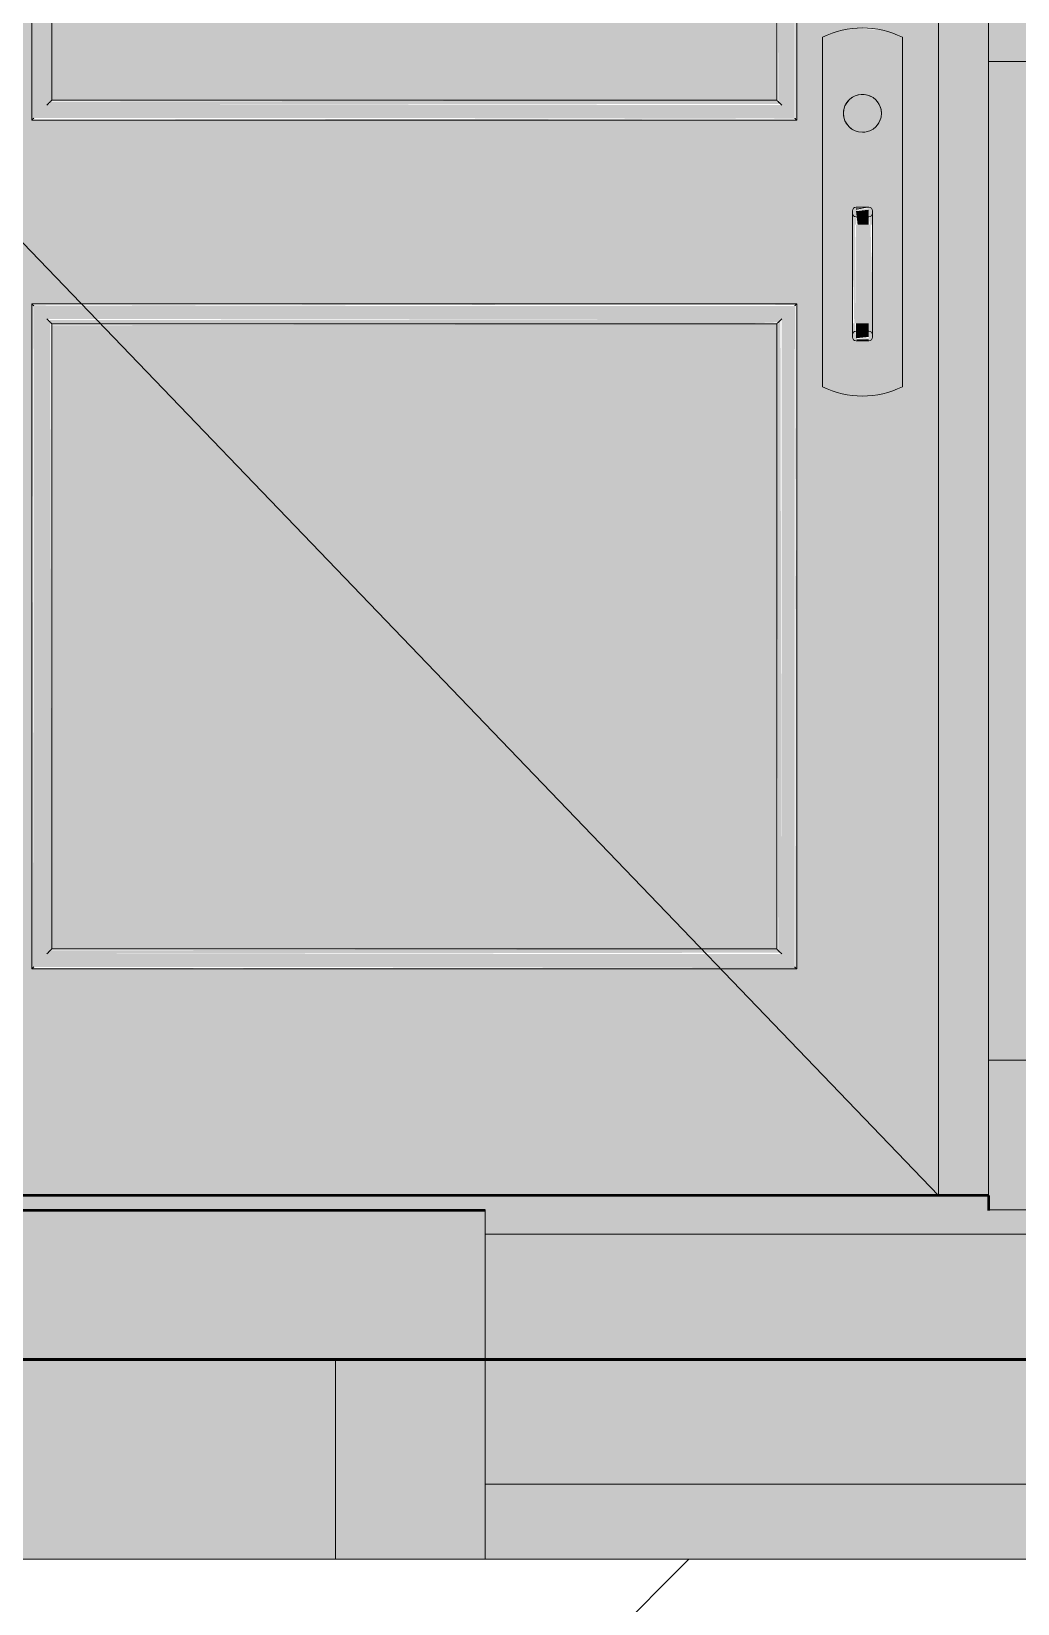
# Model space of a CAD drawing. Header units: millimetres. Extents: x -155050 to -36395, y -2753 to 7638.
# Drawn here: x -93980 to -92992, y -994 to 580 of the extents above; entities that cross this region are included whole.
import ezdxf

# ---------------------------------------------------------------- set-up
doc = ezdxf.new("R2010")
doc.units = ezdxf.units.MM
for name, pattern in [('IMPORT-DĚLICÍ2 _2_', [15.875, 6.35, -3.175, 0, -3.175, 0, -3.175]), ('IMPORT-KANVBRDO', [20, 7, -6.5, 0, -6.5]), ('IMPORT-VODA_pitna_CARA08', [30, 7, -6.5, 0, -6.5, 7, -3]), ('IMPORT-VODVBRDO', [20, 7, -6.5, 0, -6.5])]:
    doc.linetypes.add(name, pattern=pattern)
for name, color, linetype, lineweight, true_color in [('---1 - PBS PNP-1', 1, 'Continuous', 35, 0xff0000), ('00_pL_hranice pozemku', 1, 'Continuous', 35, 0xff0000), ('00_pL_katastr', 150, 'Continuous', 9, 0x007fff), ('00_pL_katastr-1', 150, 'Continuous', 35, 0x007fff), ('00_pL_OCHRANNE PASNO TEPLOVOD-1', 40, 'Continuous', 9, 0xffbf00), ('00_pL_přípoja voda-2', 4, 'IMPORT-VODA_pitna_CARA08', 35, 0x00ffff), ('00_pL_přípojka destova kanalizace-2', 7, 'Continuous', 35, 0x3f7f3f), ('212_HK_situace_03_dwg-1', 40, 'Continuous', 9, 0xffbf00), ('A-DOOR-1', 7, 'Continuous', 9, 0xe2b180), ('A-DOOR-2', 7, 'Continuous', 9, 0xf7f7f7), ('A-DOOR-3', 7, 'Continuous', 9, 0x686868), ('A-DOOR-4', 1, 'Continuous', 50, 0xff0000), ('A-DOOR-FRAM-1', 7, 'Continuous', 9, 0x686868), ('A-DOOR-GLAZ-1', 7, 'Continuous', 9, 0x7f7f7f), ('A-FLOR-1', 7, 'Continuous', 9, 0xbfb2ad), ('A-FLOR-2', 7, 'Continuous', 9, 0x5200a5), ('A-FLOR-3', 7, 'Continuous', 9, 0x7d7264), ('A-WALL-1', 7, 'Continuous', 9, 0xd7d5cb), ('A-WALL-2', 7, 'Continuous', 9, 0x004080), ('A-WALL-3', 7, 'Continuous', 9, 0xdeddc7), ('A-WALL-4', 7, 'Continuous', 9, 0x787878), ('hch kanal-1', 5, 'IMPORT-VODVBRDO', 9, 0x0000ff), ('hch kanal-2', 6, 'IMPORT-KANVBRDO', 9, 0xff00ff), ('hch oploceni-1', 7, 'IMPORT-DĚLICÍ2 _2_', 9, 0x00a5a5), ('HYG', 40, 'Continuous', 9, 0xffbf00), ('Obrys', 2, 'Continuous', 9, 0xffff00), ('PDF7_0V - Voda návrh', 9, 'Continuous', 9, 0x808080), ('PDF7_36', 9, 'Continuous', 9, 0x808080), ('PDF7_GASNET PLYN STŘEDOTLAK', 9, 'Continuous', 9, 0x808080), ('PDF7_GASNET PLYN STŘEDOTLAK OCHRANNĚ PÁSMO', 7, 'Continuous', 9, 0xa5a552), ('PDF7_GP Budovy', 7, 'Continuous', 9, 0x260000), ('PDF7_GP Plotové linie', 7, 'Continuous', 9, 0x0052a5), ('PDF7_GP Výšky bodů', 7, 'Continuous', 9, 0x0052a5), ('PDF7_ISS CETIN Zaměřené a kótované vnitřní STP', 9, 'Continuous', 9, 0x808080), ('PDF7_ISS ELEKTRÁRNA OPATOVICE HORKOVOD', 9, 'Continuous', 9, 0x808080), ('PDF7_ISS ELEKTRÁRNA OPATOVICE TEPLOVOD', 9, 'Continuous', 9, 0x808080), ('PDF7_ISS KRÁLOVÉHRADECKÁ PROVOZNÍ SPLAŠKOVÁ KANALIZACE', 9, 'Continuous', 9, 0x808080), ('PDF7_ISS KRÁLOVÉHRADECKÁ PROVOZNÍ VODOVOD HL ŘAD', 9, 'Continuous', 9, 0x808080), ('PDF7_ISS TECHNICKÉ SLUŽBY HK VO', 9, 'Continuous', 9, 0x808080), ('PDF7_ISS ČEZ DISTRIBUCE NN NADZEMNÍ', 9, 'Continuous', 9, 0x808080), ('PDF7_ISS ČEZ DISTRIBUCE VN PODZEMNÍ', 9, 'Continuous', 9, 0x808080), ('PDF7_Slezské Předměstí_646971$0$21900', 7, 'Continuous', 9, 0x002600), ('PDF7_Slezské Předměstí_646971$0$21999', 7, 'Continuous', 9, 0x260000), ('PDF7_Slezské Předměstí_646971$0$23700', 9, 'Continuous', 9, 0x808080), ('PDF7_VÝŠKOVÉ KÓTY TERÉNU', 3, 'Continuous', 9, 0x00ff00), ('PDF7_Znacky-kultury', 7, 'Continuous', 9, 0x29a500), ('Vlastní 1_A-DETL-GENF-1', 9, 'Continuous', 9, 0x808080)]:
    doc.layers.add(name, color=color, linetype=linetype, lineweight=lineweight, true_color=true_color)
for name, color, linetype, lineweight in [('00_pL_KOTY', 7, 'Continuous', 9), ('00_pL_stavajici objekty', 7, 'Continuous', 50), ('00_pl_vzt', 7, 'Continuous', 9), ('2966-1_navrh dispozice stroju-HK_dwg-1', 7, 'Continuous', 9), ('A-DETL-THIN', 7, 'Continuous', 9), ('A-DOOR', 7, 'Continuous', 9), ('A-DOOR-FRAM', 7, 'Continuous', 9), ('A-FLOR', 7, 'Continuous', 9), ('A-WALL', 7, 'Continuous', 9), ('HK_TEREN_SESAZENI_dwg-1', 7, 'Continuous', 9), ('PDF4_Geometry', 7, 'Continuous', 9)]:
    doc.layers.add(name, color=color, linetype=linetype, lineweight=lineweight)

# ---------------------------------------------------------------- blocks, each defined once
blk = doc.blocks.new('Vnější jednoduché dvoukřídlé dveře - 1050 x 2100mm-849430-Řez 3')
at = {"layer": 'A-DOOR-1'}
blk.add_hatch(color=256, dxfattribs=at).paths.add_polyline_path([(150185.4, -600.8), (151285.4, -600.2), (151285.4, -585.8), (150135.4, -585.8), (150135.4, -600.8)])
at = {"layer": 'A-DOOR-2'}
h = blk.add_hatch(color=256, dxfattribs=at)
h.paths.add_polyline_path([(151159.2, 214.8), (151179.7, 217.2), (151199.2, 224.2), (151199.2, 574.2), (151179.7, 581.2), (151154.4, 583), (151138.7, 581.2), (151119.2, 574.2), (151119.3, 224.2), (151138.7, 217.2), (151154.4, 215.4)])
h.paths.add_polyline_path([(151152.8, 401.4), (151154.4, 404), (151165.6, 402.4), (151154.4, 401.5)])
h.paths.add_polyline_path([(151152.8, 272.8), (151151.8, 287.7), (151149.3, 287.7), (151151, 386.5), (151152.8, 386.5), (151154.4, 401.4), (151165.6, 400.1), (151166.5, 386.5), (151169.1, 386.5), (151167.4, 287.7), (151165.6, 287.7), (151165.6, 272.8), (151154.4, 272.8)])
h.paths.add_polyline_path([(151165.6, 270.2), (151152.8, 271.8), (151154.4, 272.7), (151165.6, 271.5)])
h.paths.add_polyline_path([(151159.2, 479), (151149.7, 481.5), (151142.7, 488.5), (151140.8, 493.1), (151140.8, 502.9), (151142.7, 507.5), (151149.7, 514.5), (151159.2, 517), (151168.7, 514.5), (151175.6, 507.5), (151178.2, 498), (151175.6, 489.8), (151172.6, 484.6), (151168.7, 481.5), (151161.6, 479.6)])
for points in [[(151159.2, 479), (151168.7, 481.5), (151172.6, 484.6), (151177.5, 493.1), (151178.2, 498), (151175.6, 507.5), (151168.7, 514.5), (151159.2, 517), (151149.7, 514.5), (151142.7, 507.5), (151140.8, 502.9), (151140.8, 493.1), (151142.7, 488.5), (151149.7, 481.5), (151154.4, 479.6)], [(151151.8, 287.7), (151152.8, 287.7), (151151.8, 386.5), (151149.3, 386.5), (151151, 287.7)], [(151152.8, 287.7), (151165.6, 287.7), (151165.6, 386.5), (151152.8, 386.5), (151152.8, 347.3)], [(151165.6, 287.7), (151169.1, 287.7), (151167.4, 386.5), (151165.6, 386.5), (151165.6, 347.3)]]:
    blk.add_hatch(color=256, dxfattribs=at).paths.add_polyline_path(points)
h = blk.add_hatch(color=256, dxfattribs=at)
h.paths.add_polyline_path([(151152.8, 401.4), (151165.6, 404), (151152.8, 402.7)])
h.paths.add_polyline_path([(151165.6, 386.5), (151165.6, 401.4), (151152.8, 400.1), (151154.4, 386.5)])
h = blk.add_hatch(color=256, dxfattribs=at)
h.paths.add_polyline_path([(151165.6, 270.2), (151165.6, 271.8), (151152.8, 271.5), (151154.4, 270.2)])
h.paths.add_polyline_path([(151152.8, 272.8), (151165.6, 274.1), (151165.6, 287.7), (151152.8, 287.7), (151152.8, 274.1)])
at = {"layer": 'A-DOOR-3'}
h = blk.add_hatch(color=256, dxfattribs=at)
h.paths.add_polyline_path([(150185.4, -585.8), (151235.4, -585.8), (151235.4, 1599.2), (150185.4, 1599.2), (150185.4, 224.2)])
h.paths.add_polyline_path([(151033.4, -358.8), (150327.4, -357.8), (150328.9, 307.2), (151093.4, 306.2), (151091.9, -358.8), (151078.4, -358.8)])
h.paths.add_polyline_path([(151159.2, 214.8), (151138.7, 217.2), (151119.2, 224.2), (151119.2, 574.2), (151138.7, 581.2), (151159.2, 583.6), (151179.7, 581.2), (151199.2, 574.2), (151199.1, 224.2), (151179.7, 217.2)])
h.paths.add_polyline_path([(150327.7, 491.2), (150327.4, 492.7), (150328.9, 1457.2), (151093.4, 1455.7), (151091.9, 491.2), (150328, 491.2)])
for points in [[(150327.4, 491.2), (150329.4, 493.2), (150327.7, 1456.9), (150327.4, 1455.4), (150327.4, 532)], [(151093.4, 491.2), (151091.9, 1455.7), (151091.4, 1455.2), (151093.1, 491.5), (151093.3, 491.3)], [(150342.4, 506.2), (150347.4, 511.6), (150345.9, 1438.7), (150342.4, 1440.9), (150342.4, 507.1)], [(151078.4, 506.2), (151077.1, 1440.9), (151073.4, 1436.8), (151074.9, 509.7), (151077.1, 507.5)], [(150342.4, 506.2), (151077.1, 507.5), (151073, 511.2), (150345.9, 509.7), (150343.7, 507.5)], [(150670.4, 491.2), (151091.9, 492.7), (151091.4, 493.2), (150327.7, 491.5), (150327.4, 491.2), (150549.4, 491.2)], [(150327.4, -358.8), (150329.4, -356.8), (150327.7, 306.9), (150327.4, 307.2), (150327.4, -329.9)], [(150329.4, 305.2), (151093.1, 306.9), (151093.4, 307.2), (150328.9, 305.7)], [(151093.4, -358.8), (151091.9, 305.7), (151091.4, 305.2), (151093.1, -358.5), (151093.3, -358.7)], [(150342.4, -343.8), (150347.4, -338.4), (150345.9, 288.7), (150342.4, 290.9), (150342.4, -342.9)], [(151033.4, 287.2), (151074.9, 288.7), (151077.1, 292.2), (150343.7, 290.9), (150347.8, 287.2), (150912.4, 287.2)], [(151078.4, -343.8), (151077.1, 290.9), (151073.4, 285.7), (151074.9, -340.3), (151077.1, -342.5)], [(150342.4, -343.8), (151077.1, -342.5), (151073, -338.8), (150345.9, -340.3), (150343.7, -342.5)], [(151093.4, -358.8), (151091.4, -356.8), (150327.7, -358.5), (150327.4, -358.8), (151033.4, -358.8)]]:
    blk.add_hatch(color=256, dxfattribs=at).paths.add_polyline_path(points)
h = blk.add_hatch(color=256, dxfattribs=at)
h.paths.add_polyline_path([(150912.4, 493.2), (151091.4, 493.2), (151091.4, 1455.2), (150329.4, 1455.2), (150329.4, 493.2), (150791.4, 493.2)])
h.paths.add_polyline_path([(150428.4, 506.2), (150342.4, 506.2), (150342.4, 1442.2), (151078.4, 1442.2), (151078.4, 506.2), (150549.4, 506.2)])
h = blk.add_hatch(color=256, dxfattribs=at)
h.paths.add_polyline_path([(150329.4, -356.8), (151091.4, -356.8), (151091.4, 305.2), (150329.4, 305.2), (150329.4, -329.9)])
h.paths.add_polyline_path([(150428.4, -343.8), (150342.4, -343.8), (150342.4, 292.2), (151078.4, 292.2), (151078.4, -343.8), (150670.4, -343.8)])
at = {"layer": 'A-DOOR-FRAM-1'}
blk.add_hatch(color=256, dxfattribs=at).paths.add_polyline_path([(151235.4, -585.8), (151285.4, -585.8), (151285.4, 1699.2), (150135.4, 1699.2), (150135.7, -585.8), (150185.4, -585.8), (150186.4, 1599.2), (151235.4, 1599.2), (151235.4, -450)])
at = {"layer": 'A-DOOR-GLAZ-1'}
h = blk.add_hatch(color=256, dxfattribs=at)
h.paths.add_polyline_path([(150347.4, -338.8), (151073.4, -338.8), (151073.4, 287.2), (150347.4, 285.7), (150347.4, -329.9)])
h.paths.add_polyline_path([(150912.4, 511.2), (151073.4, 511.2), (151073.4, 1437.2), (150347.4, 1437.2), (150347.4, 511.2), (150791.4, 511.2)])
at = {"layer": 'A-DOOR'}
for p, q in [((151235.4, -585.8), (151235.4, 1599.2)), ((150327.4, 1457.2), (150327.4, 491.2)), ((151093.4, 491.2), (151093.4, 1457.2)), ((150347.4, 511.2), (150347.4, 1437.2)), ((151073.4, 1437.2), (151073.4, 511.2)), ((151119.2, 574.2), (151119.2, 224.2)), ((151199.2, 224.2), (151199.2, 574.2)), ((151235.4, -585.8), (150185.4, 506.7)), ((151073.4, 511.2), (150347.4, 511.2)), ((150327.4, 491.2), (151093.4, 491.2)), ((151149.2, 398), (151149.2, 400.4)), ((151165.6, 404), (151152.8, 404)), ((151169.2, 400.4), (151169.2, 398)), ((151149.2, 386.5), (151149.2, 287.7)), ((151169.2, 287.7), (151169.2, 386.5)), ((150327.4, 307.2), (150327.4, -358.8)), ((151093.4, 307.2), (150327.4, 307.2)), ((151093.4, -358.8), (151093.4, 307.2)), ((150347.4, -338.8), (150347.4, 287.2)), ((150347.4, 287.2), (151073.4, 287.2)), ((151073.4, 287.2), (151073.4, -338.8)), ((151149.2, 273.8), (151149.2, 276.2)), ((151152.8, 270.2), (151165.6, 270.2)), ((151169.2, 276.2), (151169.2, 273.8)), ((151073.4, -338.8), (150347.4, -338.8)), ((150327.4, -358.8), (151093.4, -358.8)), ((150185.4, -585.8), (151235.4, -585.8))]:
    blk.add_line(p, q, dxfattribs=at)
at = {"layer": 'A-DOOR', "flags": 128}
for points in [[(151149.2, 400.4), (151149.2, 400.4), (151149.2, 400.3), (151149.2, 400.3), (151149.2, 400.2), (151149.2, 400.1), (151149.2, 400), (151149.2, 399.8), (151149.2, 399.7), (151149.2, 399.5), (151149.2, 399.3), (151149.2, 399.1), (151149.2, 398.8), (151149.2, 398.6), (151149.2, 398.3), (151149.2, 398), (151149.2, 397.6), (151149.2, 397.3), (151149.2, 396.9), (151149.2, 396.6), (151149.2, 396.2), (151149.2, 395.8), (151149.2, 395.4), (151149.2, 394.9), (151149.2, 394.5), (151149.2, 394), (151149.2, 393.5), (151149.2, 393), (151149.2, 392.6), (151149.2, 392), (151149.2, 391.5), (151149.2, 391), (151149.2, 390.5), (151149.2, 389.9), (151149.2, 389.4), (151149.2, 388.9), (151149.2, 388.3), (151149.2, 387.8), (151149.2, 387.2), (151149.2, 386.6), (151149.2, 386.5)], [(151169.2, 386.5), (151169.2, 387.1), (151169.2, 387.6), (151169.2, 388.2), (151169.2, 388.7), (151169.2, 389.3), (151169.2, 389.8), (151169.2, 390.3), (151169.2, 390.9), (151169.2, 391.4), (151169.2, 391.9), (151169.2, 392.4), (151169.2, 392.9), (151169.2, 393.4), (151169.2, 393.9), (151169.2, 394.3), (151169.2, 394.8), (151169.2, 395.2), (151169.2, 395.7), (151169.2, 396.1), (151169.2, 396.5), (151169.2, 396.8), (151169.2, 397.2), (151169.2, 397.6), (151169.2, 397.9), (151169.2, 398.2), (151169.2, 398.5), (151169.2, 398.8), (151169.2, 399), (151169.2, 399.2), (151169.2, 399.4), (151169.2, 399.6), (151169.2, 399.8), (151169.2, 400), (151169.2, 400.1), (151169.2, 400.2), (151169.2, 400.3), (151169.2, 400.3), (151169.2, 400.4), (151169.2, 400.4)], [(151149.2, 287.7), (151149.2, 287.1), (151149.2, 286.6), (151149.2, 286), (151149.2, 285.5), (151149.2, 284.9), (151149.2, 284.4), (151149.2, 283.9), (151149.2, 283.3), (151149.2, 282.8), (151149.2, 282.3), (151149.2, 281.8), (151149.2, 281.3), (151149.2, 280.8), (151149.2, 280.3), (151149.2, 279.9), (151149.2, 279.4), (151149.2, 279), (151149.2, 278.5), (151149.2, 278.1), (151149.2, 277.7), (151149.2, 277.4), (151149.2, 277), (151149.2, 276.6), (151149.2, 276.3), (151149.2, 276), (151149.2, 275.7), (151149.2, 275.4), (151149.2, 275.2), (151149.2, 275), (151149.2, 274.8), (151149.2, 274.6), (151149.2, 274.4), (151149.2, 274.2), (151149.2, 274.1), (151149.2, 274), (151149.2, 273.9), (151149.2, 273.9), (151149.2, 273.8), (151149.2, 273.8)], [(151169.2, 273.8), (151169.2, 273.8), (151169.2, 273.9), (151169.2, 273.9), (151169.2, 274), (151169.2, 274.1), (151169.2, 274.2), (151169.2, 274.4), (151169.2, 274.5), (151169.2, 274.7), (151169.2, 274.9), (151169.2, 275.1), (151169.2, 275.4), (151169.2, 275.6), (151169.2, 275.9), (151169.2, 276.2), (151169.2, 276.6), (151169.2, 276.9), (151169.2, 277.3), (151169.2, 277.6), (151169.2, 278), (151169.2, 278.4), (151169.2, 278.8), (151169.2, 279.3), (151169.2, 279.7), (151169.2, 280.2), (151169.2, 280.7), (151169.2, 281.2), (151169.2, 281.6), (151169.2, 282.2), (151169.2, 282.7), (151169.2, 283.2), (151169.2, 283.7), (151169.2, 284.3), (151169.2, 284.8), (151169.2, 285.3), (151169.2, 285.9), (151169.2, 286.4), (151169.2, 287), (151169.2, 287.6), (151169.2, 287.7)]]:
    blk.add_lwpolyline(points, dxfattribs=at)
at = {"layer": 'A-DOOR'}
for centre, radius, start, end in [((151159.2, 493.4), 90.1, 63.6528, 116.3472), ((151159.2, 498), 19, 360, 180), ((151159.2, 498), 19, 0, 150), ((151159.2, 498), 19, 165, 180), ((151159.2, 498), 19, 180, 195), ((151159.2, 498), 19, 180, 360), ((151159.2, 498), 19, 210, 240), ((151159.2, 498), 19, 315, 345), ((151159.2, 498), 19, 270, 300), ((151152.8, 400.4), 3.57, 90, 180), ((151152.8, 398), 3.57, 180, 270), ((151165.6, 400.4), 3.57, 360, 90), ((151165.6, 398), 3.57, 270, 0), ((151152.8, 276.2), 3.57, 90, 180), ((151152.8, 273.8), 3.57, 180, 270), ((151165.6, 276.2), 3.57, 0, 90), ((151165.6, 273.8), 3.57, 270, 0), ((151159.2, 305), 90.1, 243.6528, 296.3472)]:
    blk.add_arc(centre, radius, start, end, dxfattribs=at)
for points, knots in [([(150347.4, 511.2), (150347.4, 511.2), (150347.3, 511.1), (150347, 510.8), (150346.7, 510.5), (150346.4, 510.2), (150346.2, 510), (150345.9, 509.7), (150345.4, 509.3), (150345, 508.8), (150344.6, 508.4), (150344.2, 508), (150343.5, 507.3), (150342.8, 506.6), (150342.4, 506.2)], [0, 0, 0, 0, 0.166667, 0.25, 0.333333, 0.416667, 0.458333, 0.5, 0.583333, 0.666667, 0.708333, 0.75, 0.833333, 1, 1, 1, 1]), ([(151073.4, 511.2), (151073.4, 511.2), (151073.5, 511.1), (151073.8, 510.8), (151074, 510.5), (151074.4, 510.2), (151074.6, 510), (151074.9, 509.7), (151075.3, 509.3), (151075.8, 508.8), (151076.2, 508.4), (151076.6, 508), (151077.3, 507.3), (151078, 506.6), (151078.4, 506.2)], [0, 0, 0, 0, 0.166667, 0.25, 0.333333, 0.416667, 0.458333, 0.5, 0.583333, 0.666667, 0.708333, 0.75, 0.833333, 1, 1, 1, 1]), ([(150329.4, 493.2), (150329.2, 493), (150329, 492.8), (150328.6, 492.4), (150328.4, 492.2), (150328.3, 492.1), (150328.1, 491.9), (150328, 491.8), (150327.8, 491.6), (150327.7, 491.5), (150327.5, 491.3), (150327.4, 491.2), (150327.4, 491.2), (150327.4, 491.2)], [0, 0, 0, 0, 0.166667, 0.25, 0.333333, 0.375, 0.416667, 0.5, 0.583333, 0.666667, 0.75, 0.833333, 1, 1, 1, 1]), ([(151091.4, 493.2), (151091.6, 493), (151091.8, 492.8), (151092.2, 492.4), (151092.4, 492.2), (151092.5, 492.1), (151092.6, 491.9), (151092.8, 491.8), (151093, 491.6), (151093.1, 491.5), (151093.2, 491.3), (151093.4, 491.2), (151093.4, 491.2), (151093.4, 491.2)], [0, 0, 0, 0, 0.166667, 0.25, 0.333333, 0.375, 0.416667, 0.5, 0.583333, 0.666667, 0.75, 0.833333, 1, 1, 1, 1]), ([(150329.4, 305.2), (150329.2, 305.4), (150329, 305.6), (150328.6, 306), (150328.4, 306.2), (150328.3, 306.3), (150328.1, 306.5), (150328, 306.6), (150327.8, 306.8), (150327.7, 306.9), (150327.5, 307.1), (150327.4, 307.2), (150327.4, 307.2), (150327.4, 307.2)], [0, 0, 0, 0, 0.166667, 0.25, 0.333333, 0.375, 0.416667, 0.5, 0.583333, 0.666667, 0.75, 0.833333, 1, 1, 1, 1]), ([(151093.4, 307.2), (151093.4, 307.2), (151093.4, 307.2), (151093.2, 307.1), (151093.1, 306.9), (151093, 306.8), (151092.8, 306.6), (151092.6, 306.5), (151092.5, 306.3), (151092.4, 306.2), (151092.2, 306), (151091.8, 305.6), (151091.6, 305.4), (151091.4, 305.2)], [-1, -1, -1, -1, -0.833333, -0.75, -0.666667, -0.583333, -0.5, -0.416667, -0.375, -0.333333, -0.25, -0.166667, 0, 0, 0, 0]), ([(150347.4, 287.2), (150347.4, 287.2), (150347.3, 287.3), (150347, 287.6), (150346.7, 287.9), (150346.4, 288.2), (150346.2, 288.4), (150345.9, 288.7), (150345.4, 289.1), (150345, 289.6), (150344.6, 290), (150344.2, 290.4), (150343.5, 291.1), (150342.8, 291.8), (150342.4, 292.2)], [0, 0, 0, 0, 0.166667, 0.25, 0.333333, 0.416667, 0.458333, 0.5, 0.583333, 0.666667, 0.708333, 0.75, 0.833333, 1, 1, 1, 1]), ([(151078.4, 292.2), (151077.9, 291.8), (151077.3, 291.1), (151076.5, 290.3), (151076, 289.8), (151075.6, 289.4), (151075.3, 289.1), (151074.9, 288.7), (151074.6, 288.4), (151074.4, 288.2), (151074, 287.9), (151073.8, 287.6), (151073.5, 287.3), (151073.4, 287.2), (151073.4, 287.2)], [-1, -1, -1, -1, -0.833333, -0.75, -0.666667, -0.625, -0.583333, -0.5, -0.458333, -0.416667, -0.333333, -0.25, -0.166667, 0, 0, 0, 0]), ([(150347.4, -338.8), (150347.4, -338.8), (150347.3, -338.9), (150347, -339.2), (150346.7, -339.5), (150346.4, -339.8), (150346.2, -340), (150345.9, -340.3), (150345.4, -340.7), (150345, -341.2), (150344.6, -341.6), (150344.2, -342), (150343.5, -342.7), (150342.8, -343.4), (150342.4, -343.8)], [0, 0, 0, 0, 0.166667, 0.25, 0.333333, 0.416667, 0.458333, 0.5, 0.583333, 0.666667, 0.708333, 0.75, 0.833333, 1, 1, 1, 1]), ([(151073.4, -338.8), (151073.4, -338.8), (151073.5, -338.9), (151073.8, -339.2), (151074, -339.5), (151074.4, -339.8), (151074.6, -340), (151074.9, -340.3), (151075.3, -340.7), (151075.8, -341.2), (151076.2, -341.6), (151076.6, -342), (151077.3, -342.7), (151078, -343.4), (151078.4, -343.8)], [0, 0, 0, 0, 0.166667, 0.25, 0.333333, 0.416667, 0.458333, 0.5, 0.583333, 0.666667, 0.708333, 0.75, 0.833333, 1, 1, 1, 1]), ([(150329.4, -356.8), (150329.2, -357), (150329, -357.2), (150328.6, -357.6), (150328.4, -357.8), (150328.3, -357.9), (150328.1, -358.1), (150328, -358.2), (150327.8, -358.4), (150327.7, -358.5), (150327.5, -358.7), (150327.4, -358.8), (150327.4, -358.8), (150327.4, -358.8)], [0, 0, 0, 0, 0.166667, 0.25, 0.333333, 0.375, 0.416667, 0.5, 0.583333, 0.666667, 0.75, 0.833333, 1, 1, 1, 1]), ([(151091.4, -356.8), (151091.6, -357), (151091.8, -357.2), (151092.2, -357.6), (151092.4, -357.8), (151092.5, -357.9), (151092.6, -358.1), (151092.8, -358.2), (151093, -358.4), (151093.1, -358.5), (151093.2, -358.7), (151093.4, -358.8), (151093.4, -358.8), (151093.4, -358.8)], [0, 0, 0, 0, 0.166667, 0.25, 0.333333, 0.375, 0.416667, 0.5, 0.583333, 0.666667, 0.75, 0.833333, 1, 1, 1, 1])]:
    blk.add_open_spline(points, degree=3, knots=knots, dxfattribs=at)
at = {"layer": 'A-DOOR-4'}
for p, q in [((151285.4, -585.8), (150135.4, -585.8)), ((151285.4, -585.8), (151285.4, -600.8)), ((150781.4, -600.8), (150135.4, -600.8))]:
    blk.add_line(p, q, dxfattribs=at)
at = {"layer": 'A-DOOR-FRAM'}
for p, q in [((151235.4, 1599.2), (151235.4, -585.8)), ((151285.4, -585.8), (151285.4, -450))]:
    blk.add_line(p, q, dxfattribs=at)
blk = doc.blocks.new('2966-1_navrh dispozice stroju-HK_dwg-867852-Řez 3')
at = {"layer": 'Obrys'}
blk.add_line((155026.4, -750), (139529.6, -750), dxfattribs=at)
blk = doc.blocks.new('212_HK_situace_03_dwg_vzt-904833-Řez 3')
at = {"layer": '00_pl_vzt', "flags": 128}
for points in [[(149663.8, -750), (151056.7, -750), (151039.8, -750), (146255.3, -750), (146263.6, -750)], [(149663.8, -750), (150975.5, -750), (150961, -750), (146336.4, -750), (146343.6, -750)]]:
    blk.add_lwpolyline(points, dxfattribs=at)
blk = doc.blocks.new('212_HK_situace_03_dwg__Oblique-904816-Řez 3')
at = {"layer": '00_pL_KOTY'}
blk.add_line((153148.2, -750), (153959.6, -750), dxfattribs=at)
blk = doc.blocks.new('212_HK_situace_03_dwg-886969-Řez 3')
at = {"layer": '---1 - PBS PNP-1'}
blk.add_line((153738.7, -750), (125771.1, -750), dxfattribs=at)
at = {"layer": '00_pL_hranice pozemku'}
blk.add_line((124050.1, -750), (155026.4, -750), dxfattribs=at)
at = {"layer": '00_pL_katastr'}
blk.add_line((149180.3, -750), (155026.4, -750), dxfattribs=at)
at = {"layer": '00_pL_katastr-1'}
for p, q in [((124050.1, -750), (155026.4, -750)), ((124050.1, -750), (155026.4, -750)), ((124050.1, -750), (155026.4, -750)), ((155026.4, -750), (124050.1, -750)), ((124050.1, -750), (155026.4, -750)), ((124050.1, -750), (155026.4, -750)), ((155026.4, -750), (124050.1, -750)), ((124050.1, -750), (155026.4, -750)), ((124050.1, -750), (155026.4, -750)), ((124050.1, -750), (155026.4, -750)), ((124050.1, -750), (155026.4, -750)), ((124050.1, -750), (155026.4, -750)), ((124644.4, -750), (155026.4, -750)), ((155026.4, -750), (125825.6, -750)), ((155026.4, -750), (143839.1, -750))]:
    blk.add_line(p, q, dxfattribs=at)
at = {"layer": '00_pL_katastr-1', "flags": 128}
for points in [[(155026.4, -750), (150295.3, -750), (148608.2, -750), (127976.2, -750), (124050.1, -750)], [(124050.1, -750), (127872.1, -750), (150295.3, -750), (151681.9, -750), (155026.4, -750)], [(155026.4, -750), (125388.1, -750), (124050.1, -750)], [(124050.1, -750), (127773, -750), (151681.9, -750), (155026.4, -750)], [(124050.1, -750), (124337.2, -750), (124363.2, -750), (124388.7, -750), (126302.5, -750), (155026.4, -750)], [(155026.4, -750), (153442.5, -750), (153423.7, -750), (149311.7, -750), (145364.2, -750), (143250, -750), (124050.1, -750)], [(124337.2, -750), (126350.2, -750), (155026.4, -750)], [(155026.4, -750), (130678.4, -750), (129099.1, -750), (130699.4, -750)], [(132002.2, -750), (130716.2, -750), (130699.4, -750), (132002.2, -750), (132276.3, -750), (143839.1, -750), (155026.4, -750)], [(155026.4, -750), (131749.7, -750), (154889.9, -750)], [(155026.4, -750), (149265.7, -750), (149180.3, -750), (136611.6, -750), (135896.2, -750), (155026.4, -750)], [(155026.4, -750), (148608.2, -750), (139386, -750), (138692.5, -750), (155026.4, -750)]]:
    blk.add_lwpolyline(points, dxfattribs=at)
blk.add_lwpolyline([(152451.7, -750), (146409.3, -750), (147726.4, -750), (153808.3, -750)], close=True, dxfattribs=at)
at = {"layer": '00_pL_KOTY', "flags": 128}
for points in [[(125805.5, -750), (125753.3, -750), (146207, -750), (146226.5, -750), (146207, -750), (150991.5, -750), (151011, -750)], [(153573.4, -750), (153553.9, -750), (150991.5, -750), (151013.6, -750)]]:
    blk.add_lwpolyline(points, dxfattribs=at)
at = {"layer": '00_pL_OCHRANNE PASNO TEPLOVOD-1'}
for p, q in [((155026.4, -750), (124050.1, -750)), ((124050.1, -750), (155026.4, -750)), ((155026.4, -750), (124050.1, -750))]:
    blk.add_line(p, q, dxfattribs=at)
at = {"layer": '00_pL_OCHRANNE PASNO TEPLOVOD-1', "flags": 128}
blk.add_lwpolyline([(155026.4, -750), (128393.5, -750), (128393.8, -750), (129280.4, -750), (129730.8, -750)], dxfattribs=at)
at = {"layer": '00_pL_přípoja voda-2'}
blk.add_line((139381.5, -750), (155026.4, -750), dxfattribs=at)
at = {"layer": '00_pL_přípojka destova kanalizace-2', "flags": 128}
blk.add_lwpolyline([(149663.8, -750), (154803.2, -750), (154794.4, -750), (154792.9, -750)], dxfattribs=at)
at = {"layer": '00_pL_stavajici objekty'}
for p, q in [((155026.4, -750), (124050.1, -750)), ((124050.1, -750), (155026.4, -750)), ((155026.4, -750), (124050.1, -750)), ((124050.1, -750), (155026.4, -750)), ((124050.1, -750), (155026.4, -750))]:
    blk.add_line(p, q, dxfattribs=at)
at = {"layer": 'A-FLOR-2'}
blk.add_line((155026.4, -750), (124050.1, -750), dxfattribs=at)
at = {"layer": 'HYG', "flags": 128}
blk.add_lwpolyline([(151579.3, -750), (149856.8, -750), (149872, -750)], dxfattribs=at)
at = {"layer": 'PDF4_Geometry'}
for p, q in [((124050.1, -750), (155026.4, -750)), ((124050.1, -750), (155026.4, -750)), ((124050.1, -750), (155026.4, -750)), ((124050.1, -750), (155026.4, -750)), ((124858.5, -750), (155026.4, -750)), ((155026.4, -750), (126039.6, -750)), ((144053.2, -750), (155026.4, -750)), ((151246, -750), (151178.8, -750)), ((151463.5, -750), (151216.5, -750)), ((151492.9, -750), (151246, -750))]:
    blk.add_line(p, q, dxfattribs=at)
at = {"layer": 'PDF4_Geometry', "flags": 128}
for points in [[(124050.1, -750), (124551.2, -750), (124577.2, -750), (124602.7, -750), (126516.5, -750), (155026.4, -750)], [(155026.4, -750), (125602.1, -750), (124050.1, -750)], [(155026.4, -750), (153656.5, -750), (153637.8, -750), (149525.7, -750), (145578.2, -750), (143464, -750), (124050.1, -750)], [(124551.2, -750), (126564.2, -750), (155026.4, -750)], [(130913.4, -750), (129313.2, -750), (130892.4, -750), (155026.4, -750)], [(132216.2, -750), (130930.2, -750), (130913.4, -750), (132216.2, -750), (132490.3, -750), (144053.2, -750), (155026.4, -750)], [(155026.4, -750), (131963.7, -750), (155026.4, -750)], [(155026.4, -750), (136110.2, -750), (136825.6, -750), (149394.3, -750), (155026.4, -750)], [(149394.3, -750), (149479.7, -750), (155026.4, -750)]]:
    blk.add_lwpolyline(points, dxfattribs=at)
at = {"layer": 'PDF4_Geometry'}
for points in [[(150480.4, -750), (150333.3, -750), (150217.1, -750), (150131.8, -750)], [(150139.8, -750), (150265.1, -750), (150379.9, -750), (150484.1, -750)], [(150612.6, -750), (150427, -750), (150280.7, -750), (150173.7, -750)], [(150420.5, -750), (150347.4, -750), (150271.3, -750), (150192.3, -750)], [(150440.2, -750), (150370, -750), (150292.6, -750), (150208, -750)], [(150256.2, -750), (150320.8, -750), (150344.4, -750), (150326.8, -750)], [(150258.8, -750), (150385.5, -750), (150530.7, -750), (150694.2, -750)], [(150265.9, -750), (150294.7, -750), (150340.3, -750), (150402.8, -750)], [(150279, -750), (150334, -750), (150399.2, -750), (150474.4, -750)], [(150305.2, -750), (150430.6, -750), (150545.4, -750), (150649.5, -750)], [(150309, -750), (150384.3, -750), (150456, -750), (150524.2, -750)], [(150412, -750), (150354.7, -750), (150337.8, -750), (150361.4, -750)], [(150586, -750), (150512.8, -750), (150436.8, -750), (150357.7, -750)], [(150361.4, -750), (150384.8, -750), (150454.9, -750), (150571.4, -750)], [(150605.7, -750), (150535.4, -750), (150458.1, -750), (150373.4, -750)], [(150402.8, -750), (150465.2, -750), (150539.9, -750), (150627, -750)], [(150513.4, -750), (150471, -750), (150437.3, -750), (150412, -750)], [(150630.6, -750), (150563.7, -750), (150493.6, -750), (150420.5, -750)], [(150600.6, -750), (150563.8, -750), (150510.4, -750), (150440.2, -750)], [(150474.4, -750), (150549.7, -750), (150621.4, -750), (150689.7, -750)], [(150976.9, -750), (150817.8, -750), (150652.3, -750), (150480.4, -750)], [(150484.1, -750), (150588.3, -750), (150671.3, -750), (150733.2, -750)], [(150694.2, -750), (150616, -750), (150555.7, -750), (150513.4, -750)], [(150535.6, -750), (150516.7, -750), (150525.7, -750), (150562.9, -750)], [(150524.2, -750), (150584.8, -750), (150621.3, -750), (150633.7, -750)], [(150687.3, -750), (150605.1, -750), (150554.5, -750), (150535.6, -750)], [(150562.9, -750), (150614.3, -750), (150699.8, -750), (150819.4, -750)], [(150796.1, -750), (150729.1, -750), (150659.1, -750), (150586, -750)], [(150633.7, -750), (150646.1, -750), (150635.1, -750), (150600.6, -750)], [(150766, -750), (150729.3, -750), (150675.8, -750), (150605.7, -750)], [(150803.8, -750), (150786.2, -750), (150728.5, -750), (150630.6, -750)], [(150649.5, -750), (150753.7, -750), (150836.8, -750), (150898.6, -750)], [(150950.5, -750), (150891, -750), (150793.8, -750), (150659.1, -750)], [(150689.7, -750), (150750.2, -750), (150786.8, -750), (150799.2, -750)], [(150733.2, -750), (150797.9, -750), (150821.4, -750), (150803.8, -750)], [(150799.2, -750), (150811.6, -750), (150800.5, -750), (150766, -750)], [(150969.2, -750), (150951.7, -750), (150893.9, -750), (150796.1, -750)], [(150861.4, -750), (150935.3, -750), (150979.3, -750), (150993.3, -750)], [(150896.5, -750), (150995.2, -750), (151070.8, -750), (151123.1, -750)], [(150898.6, -750), (150963.3, -750), (150986.8, -750), (150969.2, -750)], [(151106.2, -750), (151050.4, -750), (150982.4, -750), (150902.2, -750)], [(150993.3, -750), (151007.3, -750), (150993, -750), (150950.5, -750)], [(151182.3, -750), (151160.8, -750), (151092.3, -750), (150976.9, -750)], [(150998.3, -750), (151154.1, -750), (151274.2, -750), (151358.5, -750)], [(151229, -750), (151202.8, -750), (151161.9, -750), (151106.2, -750)], [(151110.6, -750), (151161.9, -750), (151201.2, -750), (151228.3, -750)], [(151123.1, -750), (151184.1, -750), (151203.8, -750), (151182.3, -750)], [(151412.3, -750), (151381.2, -750), (151292.8, -750), (151147.1, -750)], [(151228.3, -750), (151255.5, -750), (151268.1, -750), (151266.2, -750)], [(151266.2, -750), (151264.3, -750), (151251.9, -750), (151229, -750)]]:
    blk.add_open_spline(points, degree=3, dxfattribs=at)
at = {"layer": 'PDF7_0V - Voda návrh'}
for p, q in [((150573.3, -750), (150254.5, -750)), ((151301.8, -750), (150969.6, -750))]:
    blk.add_line(p, q, dxfattribs=at)
at = {"layer": 'PDF7_0V - Voda návrh', "flags": 128}
blk.add_lwpolyline([(150969.5, -750), (151301.8, -750), (150770.1, -750), (150171.9, -750)], dxfattribs=at)
at = {"layer": 'PDF7_36', "flags": 128}
blk.add_lwpolyline([(150575.8, -750), (150641.9, -750)], close=True, dxfattribs=at)
at = {"layer": 'PDF7_GASNET PLYN STŘEDOTLAK', "flags": 128}
for points in [[(150785.2, -750), (150519.3, -750), (150519.4, -750), (150120.6, -750), (150120.5, -750), (149921.1, -750), (150120.5, -750), (150120.6, -750), (150519.4, -750), (150519.3, -750)], [(150386.4, -750), (150386.4, -750)], [(151981.6, -750), (151117.5, -750)]]:
    blk.add_lwpolyline(points, close=True, dxfattribs=at)
at = {"layer": 'PDF7_GASNET PLYN STŘEDOTLAK OCHRANNĚ PÁSMO', "flags": 128}
for points in [[(150386.7, -750), (150586.1, -750)], [(150651.9, -750), (150452.5, -750)], [(150917.8, -750), (150718.4, -750)], [(150719.1, -750), (150918.5, -750)], [(150984.9, -750), (151184.3, -750)], [(151250.1, -750), (151050.7, -750)]]:
    blk.add_lwpolyline(points, close=True, dxfattribs=at)
at = {"layer": 'PDF7_GP Budovy'}
for p, q in [((124050.1, -750), (155026.4, -750)), ((155026.4, -750), (124050.1, -750)), ((124050.1, -750), (155026.4, -750)), ((155026.4, -750), (124050.1, -750))]:
    blk.add_line(p, q, dxfattribs=at)
at = {"layer": 'PDF7_GP Plotové linie', "flags": 128}
blk.add_lwpolyline([(124050.1, -750), (124396.7, -750), (126457.1, -750), (128451.1, -750), (130445.1, -750), (132439, -750), (134433, -750), (136559.9, -750), (138553.9, -750), (140614.3, -750), (142608.3, -750), (144602.2, -750), (146596.2, -750), (148789.6, -750), (150783.6, -750), (152777.5, -750), (154771.5, -750), (155026.4, -750)], dxfattribs=at)
at = {"layer": 'PDF7_GP Výšky bodů', "flags": 128}
for points in [[(150171.3, -750), (150437.1, -750), (150171.2, -750), (150304.2, -750)], [(150636.6, -750), (150703.1, -750), (150769.5, -750), (150437.3, -750)], [(150636.8, -750), (150969, -750), (150636.7, -750), (150769.7, -750)]]:
    blk.add_lwpolyline(points, dxfattribs=at)
at = {"layer": 'PDF7_ISS CETIN Zaměřené a kótované vnitřní STP'}
for p, q in [((150298.3, -750), (150575.6, -750)), ((150575.6, -750), (150298.3, -750)), ((150833.8, -750), (150556.4, -750)), ((150556.4, -750), (150833.8, -750))]:
    blk.add_line(p, q, dxfattribs=at)
at = {"layer": 'PDF7_ISS CETIN Zaměřené a kótované vnitřní STP', "flags": 128}
for points in [[(151919.1, -750), (150988.5, -750), (150456.8, -750), (150988.5, -750)], [(151586.7, -750), (150988.6, -750)]]:
    blk.add_lwpolyline(points, close=True, dxfattribs=at)
at = {"layer": 'PDF7_ISS ELEKTRÁRNA OPATOVICE HORKOVOD', "flags": 128}
for points in [[(150617.6, -750), (150418.3, -750), (150883.5, -750), (151282.3, -750), (151082.9, -750), (151282.3, -750), (150883.5, -750), (150418.3, -750)], [(150617.7, -750), (150418.3, -750)], [(150817, -750), (150817.1, -750), (150817.1, -750), (150817.1, -750)], [(150950, -750), (150950, -750), (150950, -750), (150950, -750)], [(151083, -750), (151282.3, -750)]]:
    blk.add_lwpolyline(points, close=True, dxfattribs=at)
at = {"layer": 'PDF7_ISS ELEKTRÁRNA OPATOVICE TEPLOVOD', "flags": 128}
blk.add_lwpolyline([(151525.3, -750), (150661.4, -750)], close=True, dxfattribs=at)
at = {"layer": 'PDF7_ISS KRÁLOVÉHRADECKÁ PROVOZNÍ SPLAŠKOVÁ KANALIZACE'}
for p, q in [((150962.1, -750), (150862.1, -750)), ((150862.1, -750), (150962.1, -750))]:
    blk.add_line(p, q, dxfattribs=at)
at = {"layer": 'PDF7_ISS KRÁLOVÉHRADECKÁ PROVOZNÍ SPLAŠKOVÁ KANALIZACE', "flags": 128}
blk.add_lwpolyline([(150520.3, -750), (150985.5, -750), (151251.4, -750), (150985.5, -750)], close=True, dxfattribs=at)
at = {"layer": 'PDF7_ISS KRÁLOVÉHRADECKÁ PROVOZNÍ VODOVOD HL ŘAD', "flags": 128}
for points in [[(149724.8, -750), (150588.9, -750)], [(151187.1, -750), (150921.2, -750), (151386.5, -750), (151785.3, -750), (151386.5, -750), (150921.2, -750)], [(151187, -750), (150921.2, -750)]]:
    blk.add_lwpolyline(points, close=True, dxfattribs=at)
at = {"layer": 'PDF7_ISS TECHNICKÉ SLUŽBY HK VO', "flags": 128}
for points in [[(155026.4, -750), (124933.8, -750), (124050.1, -750)], [(124050.1, -750), (125133.4, -750), (155026.4, -750)]]:
    blk.add_lwpolyline(points, dxfattribs=at)
blk.add_lwpolyline([(151918.5, -750), (150123.9, -750)], close=True, dxfattribs=at)
at = {"layer": 'PDF7_ISS ČEZ DISTRIBUCE NN NADZEMNÍ', "flags": 128}
blk.add_lwpolyline([(150586.1, -750), (150453.1, -750)], close=True, dxfattribs=at)
at = {"layer": 'PDF7_ISS ČEZ DISTRIBUCE VN PODZEMNÍ', "flags": 128}
blk.add_lwpolyline([(151449.5, -750), (150585.5, -750)], close=True, dxfattribs=at)
at = {"layer": 'PDF7_Slezské Předměstí_646971$0$21900'}
blk.add_line((124050.1, -750), (155026.4, -750), dxfattribs=at)
blk.add_line((124050.1, -750), (155026.4, -750), dxfattribs=at)
blk.add_line((124050.1, -750), (155026.4, -750), dxfattribs=at)
at = {"layer": 'PDF7_Slezské Předměstí_646971$0$21900', "flags": 128}
for points in [[(155026.4, -750), (151783.1, -750), (127922, -750), (124050.1, -750)], [(124050.1, -750), (127988.1, -750), (150453.5, -750), (155026.4, -750)], [(155026.4, -750), (138819.7, -750), (124050.1, -750)], [(124563.9, -750), (126557.8, -750), (155026.4, -750)], [(155026.4, -750), (126493.3, -750), (124632.3, -750)]]:
    blk.add_lwpolyline(points, dxfattribs=at)
at = {"layer": 'PDF7_Slezské Předměstí_646971$0$21999'}
blk.add_line((124050.1, -750), (155026.4, -750), dxfattribs=at)
at = {"layer": 'PDF7_Slezské Předměstí_646971$0$21999', "flags": 128}
for points in [[(155026.4, -750), (148725.1, -750), (128120.7, -750), (124050.1, -750)], [(155026.4, -750), (151783.1, -750), (150453.5, -750), (148725.1, -750)]]:
    blk.add_lwpolyline(points, dxfattribs=at)
at = {"layer": 'PDF7_Slezské Předměstí_646971$0$23700', "flags": 128}
for points in [[(155026.4, -750), (133270.3, -750), (124962.1, -750), (124962.7, -750)], [(124962.7, -750), (126225.5, -750), (126225.4, -750), (133337.1, -750), (155026.4, -750)]]:
    blk.add_lwpolyline(points, dxfattribs=at)
at = {"layer": 'PDF7_VÝŠKOVÉ KÓTY TERÉNU', "flags": 128}
blk.add_lwpolyline([(155026.4, -750), (153830.4, -750), (152168.8, -750), (150174.8, -750), (148114.3, -750), (146120.4, -750), (144126.4, -750), (142132.4, -750), (140470.8, -750), (138410.3, -750), (136416.4, -750), (134356, -750), (132362, -750), (130301.6, -750), (130302.1, -750), (130302.8, -750), (130236.9, -750), (130237.6, -750), (130238.1, -750)], dxfattribs=at)
at = {"layer": 'PDF7_Znacky-kultury'}
for p, q in [((150457.1, -750), (149650, -750)), ((150623, -750), (149732.9, -750)), ((150547.7, -750), (149740.6, -750)), ((150713.6, -750), (149823.6, -750)), ((151347.1, -750), (150457.1, -750)), ((151437.7, -750), (150547.7, -750)), ((151430, -750), (150623, -750)), ((151520.7, -750), (150713.6, -750))]:
    blk.add_line(p, q, dxfattribs=at)
for name, p in [('212_HK_situace_03_dwg_vzt-904833-Řez 3', (0, 0)), ('212_HK_situace_03_dwg__Oblique-904816-Řez 3', (-2562.4, 0))]:
    blk.add_blockref(name, p)
at = {"extrusion": (0, 0, -1)}
blk.add_blockref('212_HK_situace_03_dwg__Oblique-904816-Řez 3', (-304545.4, 0), dxfattribs=at)
blk = doc.blocks.new('HK_TEREN_SESAZENI_dwg_fgvzhj-918100-Řez 3')
at = {"layer": 'hch kanal-1'}
blk.add_line((149663.8, -750), (155026.4, -750), dxfattribs=at)
at = {"layer": 'hch kanal-1', "flags": 128}
blk.add_lwpolyline([(132239.4, -750), (133521.7, -750), (155026.4, -750)], dxfattribs=at)
at = {"layer": 'hch kanal-2'}
for p, q in [((153210, -750), (130797, -750)), ((155026.4, -750), (131987.9, -750)), ((150647.4, -750), (151312.5, -750))]:
    blk.add_line(p, q, dxfattribs=at)
at = {"layer": 'hch kanal-2', "flags": 128}
blk.add_lwpolyline([(151766.8, -750), (151590.8, -750), (150129.2, -750), (150305.2, -750)], close=True, dxfattribs=at)
at = {"layer": 'hch oploceni-1', "flags": 128}
blk.add_lwpolyline([(155026.4, -750), (151695.5, -750), (143556, -750), (143914.1, -750)], dxfattribs=at)
blk = doc.blocks.new('HK_TEREN_SESAZENI_dwg-918098-Řez 3')
blk.add_blockref('HK_TEREN_SESAZENI_dwg_fgvzhj-918100-Řez 3', (0, 0))

msp = doc.modelspace()

# ---------------------------------------------------------------- hatches: boundary and pattern name
at = {"layer": 'A-FLOR-1'}
for points in [[(-91525.3, -624.4), (-91525.3, -603.2), (-91588.2, -602.5), (-91594.9, -601.6), (-91594.9, -600), (-93525.3, -600.2), (-93525.3, -624.4), (-91579.3, -624.4)], [(-91525.3, -874.6), (-91525.3, -624.4), (-93525.3, -624.4), (-93525.3, -874.6), (-91579.3, -874.6)]]:
    msp.add_hatch(color=256, dxfattribs=at).paths.add_polyline_path(points)
at = {"layer": 'A-FLOR-3'}
msp.add_hatch(color=256, dxfattribs=at).paths.add_polyline_path([(-91700.3, -950), (-91525.3, -950), (-91525.3, -874.6), (-93525.3, -874.6), (-93525.3, -950), (-92184.3, -950)])
at = {"layer": 'A-WALL-1'}
h = msp.add_hatch(color=256, dxfattribs=at)
h.paths.add_polyline_path([(-94642.9, -450), (-94171.3, -450), (-94171.3, 550), (-94642.9, 550), (-94642.9, -300)])
h.paths.add_polyline_path([(-91337.3, -450), (-90922.5, -450), (-90922.5, 550), (-91494.9, 550), (-91494.9, -450), (-91458.3, -450)])
h.paths.add_polyline_path([(-91594.9, -450), (-91594.9, 550), (-93021.3, 550), (-93021.3, -450), (-91700.3, -450)])
at = {"layer": 'A-WALL-2'}
h = msp.add_hatch(color=256, dxfattribs=at)
h.paths.add_polyline_path([(-91494.9, 550), (-90922.5, 550), (-90922.5, 1700), (-91494.9, 1699.8), (-91494.9, 593.5)])
h.paths.add_polyline_path([(-94604.3, 550), (-94171.3, 550), (-94171.3, 580), (-96171.3, 580), (-96171.3, 1600), (-94171.3, 1600), (-94171.3, 1699.2), (-93021.3, 1699.2), (-93021.3, 550), (-91594.9, 550), (-91594.9, 1700), (-97316.3, 1700), (-97316.3, 563.3), (-94642.9, 561.8), (-94642.9, 550)])
at = {"layer": 'A-WALL-3'}
h = msp.add_hatch(color=256, dxfattribs=at)
h.paths.add_polyline_path([(-118877.7, -750), (-118327.7, -750), (-118327.7, -450), (-118877.7, -450)])
h.paths.add_polyline_path([(-90974.3, -750), (-90966.3, -750), (-90966.3, -450), (-91494.9, -450), (-91494.9, -750), (-91095.3, -750)])
h.paths.add_polyline_path([(-118227.7, -750), (-105401.7, -750), (-105401.7, -736), (-104777.1, -736), (-104777.1, -750), (-99427.9, -750), (-99427.9, -450), (-118227.7, -450), (-118227.7, -699.3)])
h.paths.add_polyline_path([(-93525.3, -750), (-93525.3, -600.8), (-94171.3, -600.8), (-94171.3, -450), (-94642.9, -450), (-94642.9, -750), (-93636.3, -750)])
h.paths.add_polyline_path([(-93021.3, -600), (-91594.9, -600), (-91594.9, -450), (-93021.3, -450), (-93021.3, -585.8)])
at = {"layer": 'A-WALL-4'}
h = msp.add_hatch(color=256, dxfattribs=at)
h.paths.add_polyline_path([(-112028.5, -950), (-105689, -950), (-105689, -831), (-105401.7, -831), (-105401.7, -750), (-119146.3, -750), (-119146.3, -831), (-118859.6, -831), (-118859.6, -950), (-112270.5, -950)])
h.paths.add_polyline_path([(-94120.3, -950), (-93675.3, -950), (-93675.3, -750), (-94642.9, -750), (-94642.9, -926.7), (-99427.9, -926.7), (-99427.9, -750), (-104777.1, -750), (-104776.6, -831), (-104489.8, -831), (-104489.8, -950), (-94642.9, -950)])
msp.add_hatch(color=256, dxfattribs=at).paths.add_polyline_path([(-93675.3, -950), (-93525.3, -950), (-93525.3, -750), (-93675.3, -750), (-93675.3, -874.6)])
at = {"layer": 'Vlastní 1_A-DETL-GENF-1'}
h = msp.add_hatch(dxfattribs=at)
h.set_pattern_fill('FP_2', color=256, style=0, pattern_type=2)
h.set_pattern_definition([(45, (-107520.7, -300), (-530.33, 530.33), [])])
h.paths.add_polyline_path([(-120256.6, -2731), (-89280.3, -2731), (-89280.3, -950), (-120256.6, -950), (-120256.6, -2238.4)])

# ---------------------------------------------------------------- linework, layer by layer
at = {"layer": 'A-DETL-THIN'}
msp.add_line((-89280.3, -950), (-120256.6, -950), dxfattribs=at)
at = {"layer": 'A-FLOR'}
for p, q in [((-93525.3, -600), (-93525.3, -874.6)), ((-91594.8, -600), (-93021.3, -600)), ((-93525.3, -624.4), (-91525.3, -624.4)), ((-91525.3, -874.6), (-93525.3, -874.6))]:
    msp.add_line(p, q, dxfattribs=at)
at = {"layer": 'A-WALL'}
for p, q in [((-93021.3, 1699.2), (-93021.3, -450)), ((-91594.9, 550), (-93021.3, 550)), ((-93021.3, -450), (-91594.7, -450)), ((-93525.3, -750), (-94642.9, -750)), ((-93675.3, -950), (-93675.3, -750)), ((-93525.3, -874.6), (-93525.3, -950))]:
    msp.add_line(p, q, dxfattribs=at)

# ---------------------------------------------------------------- block references
at = {"layer": '212_HK_situace_03_dwg-1'}
msp.add_blockref('212_HK_situace_03_dwg-886969-Řez 3', (-244306.7, 0), dxfattribs=at)
at = {"layer": '2966-1_navrh dispozice stroju-HK_dwg-1'}
msp.add_blockref('2966-1_navrh dispozice stroju-HK_dwg-867852-Řez 3', (-244306.7, 0), dxfattribs=at)
at = {"layer": 'A-DOOR'}
msp.add_blockref('Vnější jednoduché dvoukřídlé dveře - 1050 x 2100mm-849430-Řez 3', (-244306.7, 0), dxfattribs=at)
at = {"layer": 'HK_TEREN_SESAZENI_dwg-1'}
msp.add_blockref('HK_TEREN_SESAZENI_dwg-918098-Řez 3', (-244306.7, 0), dxfattribs=at)

doc.saveas('drawing.dxf')
